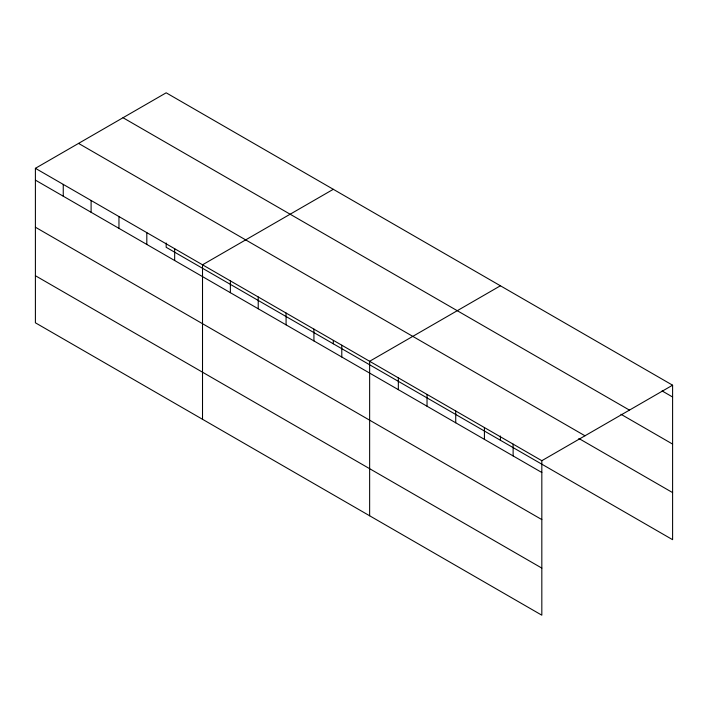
<?xml version="1.0" encoding="UTF-8"?>
<svg xmlns="http://www.w3.org/2000/svg" width="708" height="708" viewBox="0 0 708 708"><rect width="100%" height="100%" fill="white"/><g stroke="black" fill="none" stroke-linecap="round" stroke-linejoin="round"><path stroke-width="1.06" d="M35.4 168.318L541.824 460.696L541.824 615.19L35.4 322.804L35.4 168.318L166.176 92.81L672.6 385.196L672.6 539.682L166.176 247.304L166.176 243.021M333.3 189.302L202.515 264.801L202.515 419.295M500.414 285.784L369.638 361.284L369.638 515.778M541.824 460.696L672.6 385.196M662.077 390.922L672.6 397.002M123.024 117.732L629.439 410.109M620.943 414.26L672.6 444.084M78.561 143.405L584.976 435.783M578.852 438.473L672.6 492.6M35.4 180.124L541.824 472.501M35.4 227.215L541.824 519.592M35.4 275.722L541.824 568.099M513.123 444.128L513.123 455.934M500.414 435.995L500.414 440.27M484.422 427.561L484.422 439.367M455.731 410.994L455.731 422.8M427.03 394.427L427.03 406.233M398.339 377.86L398.339 389.666M341.787 345.203L341.787 357.018M333.3 340.575L333.3 343.787M313.927 329.123L313.927 340.937M286.076 313.042L286.076 324.857M258.225 296.962L258.225 308.776M230.374 280.881L230.374 292.696M174.664 248.72L174.664 260.526M146.813 232.64L146.813 244.446M118.962 216.559L118.962 228.365M91.102 200.479L91.102 212.285M63.251 184.399L63.251 196.204"/></g></svg>
